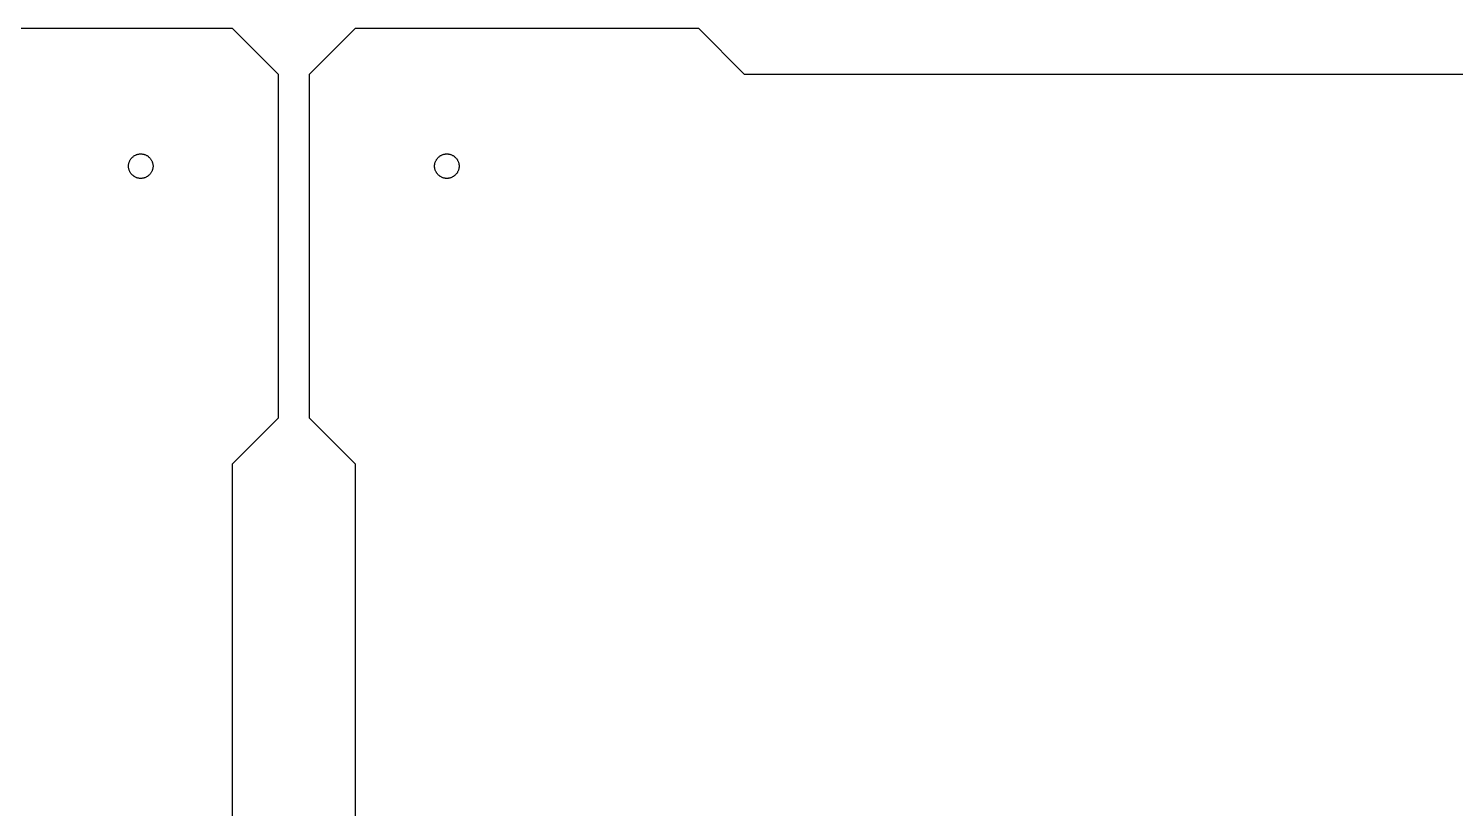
# Model space of a CAD drawing. Header units: metres. Extents: x 4 to 972, y 4 to 512.
# Drawn here: x 327.3 to 513.8, y 258 to 360 of the extents above; entities that cross this region are included whole.
import ezdxf

# ---------------------------------------------------------------- set-up
doc = ezdxf.new("R2010")
doc.units = ezdxf.units.M

msp = doc.modelspace()

# ---------------------------------------------------------------- linework, layer by layer
for p, q in [((354, 360), (309.088, 360)), ((360, 354), (354, 360)), ((370, 360), (364, 354)), ((414.912, 360), (370, 360)), ((420.912, 354), (414.912, 360)), ((360, 309.088), (360, 354)), ((364, 354), (364, 309.088)), ((663.088, 354), (420.912, 354)), ((340.814, 343.075), (340.868, 343.132)), ((340.868, 343.132), (340.925, 343.186)), ((340.925, 343.186), (340.985, 343.237)), ((340.985, 343.237), (341.047, 343.285)), ((341.047, 343.285), (341.111, 343.331)), ((341.111, 343.331), (341.177, 343.373)), ((341.177, 343.373), (341.246, 343.411)), ((341.246, 343.411), (341.316, 343.447)), ((341.316, 343.447), (341.388, 343.479)), ((341.388, 343.479), (341.461, 343.507)), ((341.461, 343.507), (341.535, 343.532)), ((341.535, 343.532), (341.611, 343.552)), ((341.611, 343.552), (341.688, 343.57)), ((341.688, 343.57), (341.765, 343.583)), ((341.765, 343.583), (341.843, 343.593)), ((341.843, 343.593), (341.921, 343.599)), ((341.921, 343.599), (342, 343.6)), ((342, 343.6), (342.079, 343.599)), ((342.079, 343.599), (342.157, 343.593)), ((342.157, 343.593), (342.235, 343.583)), ((342.235, 343.583), (342.312, 343.57)), ((342.312, 343.57), (342.389, 343.552)), ((342.389, 343.552), (342.465, 343.532)), ((342.465, 343.532), (342.539, 343.507)), ((342.539, 343.507), (342.612, 343.479)), ((342.612, 343.479), (342.684, 343.447)), ((342.684, 343.447), (342.754, 343.411)), ((342.754, 343.411), (342.823, 343.373)), ((342.823, 343.373), (342.889, 343.331)), ((342.889, 343.331), (342.953, 343.285)), ((342.953, 343.285), (343.015, 343.237)), ((343.015, 343.237), (343.075, 343.186)), ((343.075, 343.186), (343.132, 343.132)), ((343.132, 343.132), (343.186, 343.075)), ((380.814, 343.075), (380.868, 343.132)), ((380.868, 343.132), (380.925, 343.186)), ((380.925, 343.186), (380.985, 343.237)), ((380.985, 343.237), (381.047, 343.285)), ((381.047, 343.285), (381.111, 343.331)), ((381.111, 343.331), (381.177, 343.373)), ((381.177, 343.373), (381.246, 343.411)), ((381.246, 343.411), (381.316, 343.447)), ((381.316, 343.447), (381.388, 343.479)), ((381.388, 343.479), (381.461, 343.507)), ((381.461, 343.507), (381.535, 343.532)), ((381.535, 343.532), (381.611, 343.552)), ((381.611, 343.552), (381.688, 343.57)), ((381.688, 343.57), (381.765, 343.583)), ((381.765, 343.583), (381.843, 343.593)), ((381.843, 343.593), (381.921, 343.599)), ((381.921, 343.599), (382, 343.6)), ((382, 343.6), (382.079, 343.599)), ((382.079, 343.599), (382.157, 343.593)), ((382.157, 343.593), (382.235, 343.583)), ((382.235, 343.583), (382.312, 343.57)), ((382.312, 343.57), (382.389, 343.552)), ((382.389, 343.552), (382.465, 343.532)), ((382.465, 343.532), (382.539, 343.507)), ((382.539, 343.507), (382.612, 343.479)), ((382.612, 343.479), (382.684, 343.447)), ((382.684, 343.447), (382.754, 343.411)), ((382.754, 343.411), (382.823, 343.373)), ((382.823, 343.373), (382.889, 343.331)), ((382.889, 343.331), (382.953, 343.285)), ((382.953, 343.285), (383.015, 343.237)), ((383.015, 343.237), (383.075, 343.186)), ((383.075, 343.186), (383.132, 343.132)), ((383.132, 343.132), (383.186, 343.075)), ((340.4, 342), (340.401, 342.079)), ((340.401, 341.921), (340.4, 342)), ((340.401, 342.079), (340.407, 342.157)), ((340.407, 341.843), (340.401, 341.921)), ((340.407, 342.157), (340.417, 342.235)), ((340.417, 341.765), (340.407, 341.843)), ((340.417, 342.235), (340.43, 342.312)), ((340.43, 341.688), (340.417, 341.765)), ((340.43, 342.312), (340.448, 342.389)), ((340.448, 341.611), (340.43, 341.688)), ((340.448, 342.389), (340.468, 342.465)), ((340.468, 341.535), (340.448, 341.611)), ((340.468, 342.465), (340.493, 342.539)), ((340.493, 341.461), (340.468, 341.535)), ((340.493, 342.539), (340.521, 342.612)), ((340.521, 341.388), (340.493, 341.461)), ((340.521, 342.612), (340.553, 342.684)), ((340.553, 341.316), (340.521, 341.388)), ((340.553, 342.684), (340.589, 342.754)), ((340.589, 341.246), (340.553, 341.316)), ((340.589, 342.754), (340.627, 342.823)), ((340.627, 342.823), (340.669, 342.889)), ((340.669, 342.889), (340.714, 342.953)), ((340.714, 342.953), (340.763, 343.015)), ((340.763, 343.015), (340.814, 343.075)), ((343.186, 343.075), (343.237, 343.015)), ((343.237, 343.015), (343.285, 342.953)), ((343.285, 342.953), (343.331, 342.889)), ((343.331, 342.889), (343.373, 342.823)), ((343.373, 342.823), (343.411, 342.754)), ((343.411, 342.754), (343.447, 342.684)), ((343.447, 341.316), (343.411, 341.246)), ((343.447, 342.684), (343.479, 342.612)), ((343.479, 341.388), (343.447, 341.316)), ((343.479, 342.612), (343.507, 342.539)), ((343.507, 341.461), (343.479, 341.388)), ((343.507, 342.539), (343.532, 342.465)), ((343.532, 341.535), (343.507, 341.461)), ((343.532, 342.465), (343.552, 342.389)), ((343.552, 341.611), (343.532, 341.535)), ((343.552, 342.389), (343.57, 342.312)), ((343.57, 341.688), (343.552, 341.611)), ((343.57, 342.312), (343.583, 342.235)), ((343.583, 341.765), (343.57, 341.688)), ((343.583, 342.235), (343.593, 342.157)), ((343.593, 341.843), (343.583, 341.765)), ((343.593, 342.157), (343.599, 342.079)), ((343.599, 341.921), (343.593, 341.843)), ((343.599, 342.079), (343.6, 342)), ((343.6, 342), (343.599, 341.921)), ((380.4, 342), (380.401, 342.079)), ((380.401, 341.921), (380.4, 342)), ((380.401, 342.079), (380.407, 342.157)), ((380.407, 341.843), (380.401, 341.921)), ((380.407, 342.157), (380.417, 342.235)), ((380.417, 341.765), (380.407, 341.843)), ((380.417, 342.235), (380.43, 342.312)), ((380.43, 341.688), (380.417, 341.765)), ((380.43, 342.312), (380.448, 342.389)), ((380.448, 341.611), (380.43, 341.688)), ((380.448, 342.389), (380.468, 342.465)), ((380.468, 341.535), (380.448, 341.611)), ((380.468, 342.465), (380.493, 342.539)), ((380.493, 341.461), (380.468, 341.535)), ((380.493, 342.539), (380.521, 342.612)), ((380.521, 341.388), (380.493, 341.461)), ((380.521, 342.612), (380.553, 342.684)), ((380.553, 341.316), (380.521, 341.388)), ((380.553, 342.684), (380.589, 342.754)), ((380.589, 341.246), (380.553, 341.316)), ((380.589, 342.754), (380.627, 342.823)), ((380.627, 342.823), (380.669, 342.889)), ((380.669, 342.889), (380.714, 342.953)), ((380.714, 342.953), (380.763, 343.015)), ((380.763, 343.015), (380.814, 343.075)), ((383.186, 343.075), (383.237, 343.015)), ((383.237, 343.015), (383.285, 342.953)), ((383.285, 342.953), (383.331, 342.889)), ((383.331, 342.889), (383.373, 342.823)), ((383.373, 342.823), (383.411, 342.754)), ((383.411, 342.754), (383.447, 342.684)), ((383.447, 341.316), (383.411, 341.246)), ((383.447, 342.684), (383.479, 342.612)), ((383.479, 341.388), (383.447, 341.316)), ((383.479, 342.612), (383.507, 342.539)), ((383.507, 341.461), (383.479, 341.388)), ((383.507, 342.539), (383.532, 342.465)), ((383.532, 341.535), (383.507, 341.461)), ((383.532, 342.465), (383.552, 342.389)), ((383.552, 341.611), (383.532, 341.535)), ((383.552, 342.389), (383.57, 342.312)), ((383.57, 341.688), (383.552, 341.611)), ((383.57, 342.312), (383.583, 342.235)), ((383.583, 341.765), (383.57, 341.688)), ((383.583, 342.235), (383.593, 342.157)), ((383.593, 341.843), (383.583, 341.765)), ((383.593, 342.157), (383.599, 342.079)), ((383.599, 341.921), (383.593, 341.843)), ((383.599, 342.079), (383.6, 342)), ((383.6, 342), (383.599, 341.921)), ((340.627, 341.177), (340.589, 341.246)), ((340.669, 341.111), (340.627, 341.177)), ((340.714, 341.047), (340.669, 341.111)), ((340.763, 340.985), (340.714, 341.047)), ((340.814, 340.925), (340.763, 340.985)), ((340.868, 340.868), (340.814, 340.925)), ((340.925, 340.814), (340.868, 340.868)), ((340.985, 340.763), (340.925, 340.814)), ((341.047, 340.714), (340.985, 340.763)), ((341.111, 340.669), (341.047, 340.714)), ((341.177, 340.627), (341.111, 340.669)), ((341.246, 340.589), (341.177, 340.627)), ((341.316, 340.553), (341.246, 340.589)), ((341.388, 340.521), (341.316, 340.553)), ((341.461, 340.493), (341.388, 340.521)), ((341.535, 340.468), (341.461, 340.493)), ((341.611, 340.448), (341.535, 340.468)), ((341.688, 340.43), (341.611, 340.448)), ((341.765, 340.417), (341.688, 340.43)), ((341.843, 340.407), (341.765, 340.417)), ((341.921, 340.401), (341.843, 340.407)), ((342, 340.4), (341.921, 340.401)), ((342.079, 340.401), (342, 340.4)), ((342.157, 340.407), (342.079, 340.401)), ((342.235, 340.417), (342.157, 340.407)), ((342.312, 340.43), (342.235, 340.417)), ((342.389, 340.448), (342.312, 340.43)), ((342.465, 340.468), (342.389, 340.448)), ((342.539, 340.493), (342.465, 340.468)), ((342.612, 340.521), (342.539, 340.493)), ((342.684, 340.553), (342.612, 340.521)), ((342.754, 340.589), (342.684, 340.553)), ((342.823, 340.627), (342.754, 340.589)), ((342.889, 340.669), (342.823, 340.627)), ((342.953, 340.714), (342.889, 340.669)), ((343.015, 340.763), (342.953, 340.714)), ((343.075, 340.814), (343.015, 340.763)), ((343.132, 340.868), (343.075, 340.814)), ((343.186, 340.925), (343.132, 340.868)), ((343.237, 340.985), (343.186, 340.925)), ((343.285, 341.047), (343.237, 340.985)), ((343.331, 341.111), (343.285, 341.047)), ((343.373, 341.177), (343.331, 341.111)), ((343.411, 341.246), (343.373, 341.177)), ((380.627, 341.177), (380.589, 341.246)), ((380.669, 341.111), (380.627, 341.177)), ((380.714, 341.047), (380.669, 341.111)), ((380.763, 340.985), (380.714, 341.047)), ((380.814, 340.925), (380.763, 340.985)), ((380.868, 340.868), (380.814, 340.925)), ((380.925, 340.814), (380.868, 340.868)), ((380.985, 340.763), (380.925, 340.814)), ((381.047, 340.714), (380.985, 340.763)), ((381.111, 340.669), (381.047, 340.714)), ((381.177, 340.627), (381.111, 340.669)), ((381.246, 340.589), (381.177, 340.627)), ((381.316, 340.553), (381.246, 340.589)), ((381.388, 340.521), (381.316, 340.553)), ((381.461, 340.493), (381.388, 340.521)), ((381.535, 340.468), (381.461, 340.493)), ((381.611, 340.448), (381.535, 340.468)), ((381.688, 340.43), (381.611, 340.448)), ((381.765, 340.417), (381.688, 340.43)), ((381.843, 340.407), (381.765, 340.417)), ((381.921, 340.401), (381.843, 340.407)), ((382, 340.4), (381.921, 340.401)), ((382.079, 340.401), (382, 340.4)), ((382.157, 340.407), (382.079, 340.401)), ((382.235, 340.417), (382.157, 340.407)), ((382.312, 340.43), (382.235, 340.417)), ((382.389, 340.448), (382.312, 340.43)), ((382.465, 340.468), (382.389, 340.448)), ((382.539, 340.493), (382.465, 340.468)), ((382.612, 340.521), (382.539, 340.493)), ((382.684, 340.553), (382.612, 340.521)), ((382.754, 340.589), (382.684, 340.553)), ((382.823, 340.627), (382.754, 340.589)), ((382.889, 340.669), (382.823, 340.627)), ((382.953, 340.714), (382.889, 340.669)), ((383.015, 340.763), (382.953, 340.714)), ((383.075, 340.814), (383.015, 340.763)), ((383.132, 340.868), (383.075, 340.814)), ((383.186, 340.925), (383.132, 340.868)), ((383.237, 340.985), (383.186, 340.925)), ((383.285, 341.047), (383.237, 340.985)), ((383.331, 341.111), (383.285, 341.047)), ((383.373, 341.177), (383.331, 341.111)), ((383.411, 341.246), (383.373, 341.177)), ((354, 303.088), (360, 309.088)), ((364, 309.088), (370, 303.088)), ((354, 60.9117), (354, 303.088)), ((370, 303.088), (370, 60.9117))]:
    msp.add_line(p, q)

doc.saveas('drawing.dxf')
